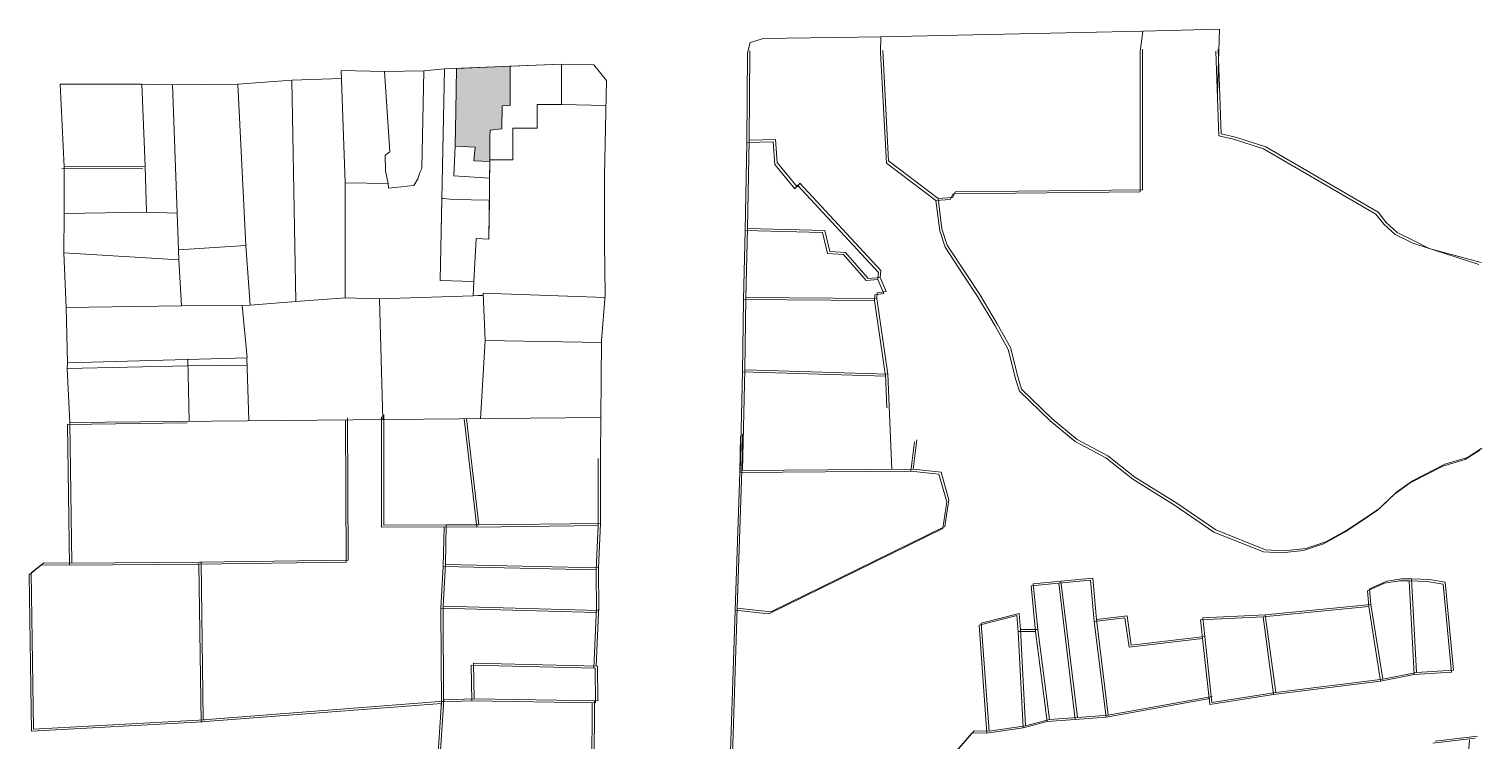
# Model space of a CAD drawing. Header units: millimetres. Extents: x 612967 to 613661, y 1319199 to 1319873.
# Drawn here: x 613442.5 to 613661, y 1319412.8 to 1319519.8 of the extents above; entities that cross this region are included whole.
import ezdxf

# ---------------------------------------------------------------- set-up
doc = ezdxf.new("R2010")
doc.units = ezdxf.units.MM
doc.layers.add('CVL_CUADCON_TIT', color=1, linetype='Continuous')

msp = doc.modelspace()

# ---------------------------------------------------------------- hatches: boundary and pattern name
at = {"layer": 'CVL_CUADCON_TIT'}
h = msp.add_hatch(color=7, dxfattribs=at)
h.dxf.hatch_style = 1
h.paths.add_polyline_path([(613514.82109, 1319514.1802), (613506.76443, 1319513.85858), (613506.65423, 1319507.46677), (613506.54467, 1319502.18199), (613509.55625, 1319502.04302), (613509.36069, 1319499.95099), (613511.76236, 1319499.88929), (613511.76305, 1319499.94828), (613511.76229, 1319503.1948), (613511.76269, 1319503.57099), (613511.82636, 1319504.58902), (613513.55705, 1319504.7629), (613513.59819, 1319508.261), (613513.59819, 1319508.261), (613514.80069, 1319508.2634)])

# ---------------------------------------------------------------- linework, layer by layer
at = {"color": 1, "lineweight": 0}
for p, q in [((613570.563, 1319518.625), (613609.982, 1319519.463)), ((613570.563, 1319518.625), (613609.982, 1319519.463)), ((613609.982, 1319519.463), (613609.59, 1319516.426)), ((613609.982, 1319519.463), (613609.59, 1319516.426)), ((613609.982, 1319519.463), (613621.527, 1319519.776)), ((613609.982, 1319519.463), (613621.527, 1319519.776)), ((613621.527, 1319519.776), (613621.191, 1319510.104)), ((613621.527, 1319519.776), (613621.191, 1319510.104)), ((613550.532, 1319516.196), (613550.93, 1319517.747)), ((613550.532, 1319516.196), (613550.93, 1319517.747)), ((613550.93, 1319517.747), (613552.913, 1319518.359)), ((613550.93, 1319517.747), (613552.913, 1319518.359)), ((613552.913, 1319518.359), (613570.563, 1319518.625)), ((613552.913, 1319518.359), (613570.563, 1319518.625)), ((613570.563, 1319518.625), (613570.54, 1319516.274)), ((613570.563, 1319518.625), (613570.54, 1319516.274)), ((613570.869, 1319516.579), (613571.727, 1319499.947)), ((613609.913, 1319495.617), (613609.919, 1319516.731)), ((613621.294, 1319516.775), (613621.746, 1319504.043)), ((613550.427, 1319502.747), (613550.532, 1319516.196)), ((613570.54, 1319516.274), (613571.398, 1319499.642)), ((613609.584, 1319495.312), (613609.59, 1319516.426)), ((613620.965, 1319516.47), (613621.417, 1319503.738)), ((613482.002, 1319512.116), (613489.46, 1319512.353)), ((613489.417, 1319513.536), (613490.023, 1319496.675)), ((613495.916, 1319513.381), (613489.417, 1319513.536)), ((613501.857, 1319513.481), (613495.916, 1319513.381)), ((613495.916, 1319513.381), (613496.726, 1319501.345)), ((613501.55, 1319498.804), (613501.857, 1319513.481)), ((613501.857, 1319513.481), (613504.92899, 1319513.78531)), ((613459.405, 1319511.515), (613464.026, 1319511.412)), ((613459.405, 1319511.515), (613459.911, 1319499.174)), ((613473.878, 1319511.51), (613464.026, 1319511.412)), ((613464.026, 1319511.412), (613464.936, 1319486.578)), ((613473.878, 1319511.51), (613482.002, 1319512.116)), ((613475.041, 1319487.235), (613473.878, 1319511.51)), ((613482.002, 1319512.116), (613482.605, 1319478.802)), ((613621.417, 1319503.738), (613623.6, 1319503.229)), ((613621.746, 1319504.043), (613623.929, 1319503.534)), ((613623.929, 1319503.534), (613628.448, 1319502.06)), ((613496.726, 1319501.345), (613496.015, 1319500.837)), ((613550.171, 1319489.493), (613550.427, 1319502.747)), ((613550.427, 1319502.747), (613554.388, 1319502.848)), ((613550.5, 1319489.798), (613550.756, 1319503.052)), ((613550.756, 1319503.052), (613554.717, 1319503.153)), ((613554.388, 1319502.848), (613554.641, 1319499.394)), ((613554.717, 1319503.153), (613554.97, 1319499.699)), ((613623.6, 1319503.229), (613628.119, 1319501.755)), ((613628.119, 1319501.755), (613645.027, 1319491.948)), ((613628.448, 1319502.06), (613645.356, 1319492.253)), ((613459.911, 1319499.174), (613447.724, 1319499.077)), ((613459.911, 1319499.174), (613460.113, 1319492.268)), ((613496.015, 1319500.837), (613496.066, 1319498.451)), ((613554.641, 1319499.394), (613557.636, 1319495.737)), ((613554.97, 1319499.699), (613557.965, 1319496.042)), ((613571.398, 1319499.642), (613578.862, 1319494.003)), ((613571.727, 1319499.947), (613579.191, 1319494.308)), ((613459.582, 1319498.869), (613447.395, 1319498.772)), ((613447.724, 1319499.077), (613447.723, 1319492.069)), ((613496.066, 1319498.451), (613496.472, 1319496.571)), ((613500.331, 1319496.265), (613500.94, 1319497.281)), ((613500.94, 1319497.281), (613501.245, 1319498.195)), ((613501.245, 1319498.195), (613501.55, 1319498.804)), ((613529.02, 1319487.673), (613529.022, 1319497.829)), ((613490.019, 1319479.358), (613490.023, 1319496.675)), ((613490.023, 1319496.675), (613496.472, 1319496.571)), ((613496.472, 1319496.571), (613496.522, 1319495.86)), ((613496.522, 1319495.86), (613500.331, 1319496.265)), ((613557.636, 1319495.737), (613558.043, 1319496.295)), ((613557.965, 1319496.042), (613558.372, 1319496.6)), ((613558.043, 1319496.295), (613570.227, 1319483.189)), ((613558.372, 1319496.6), (613570.556, 1319483.494)), ((613580.995, 1319494.154), (613581.452, 1319495.017)), ((613581.324, 1319494.459), (613581.781, 1319495.322)), ((613581.452, 1319495.017), (613609.584, 1319495.312)), ((613581.781, 1319495.322), (613609.913, 1319495.617)), ((613578.862, 1319494.003), (613580.995, 1319494.154)), ((613579.191, 1319494.308), (613581.324, 1319494.459)), ((613447.723, 1319492.069), (613447.671, 1319486.127)), ((613447.723, 1319492.069), (613460.113, 1319492.268)), ((613460.113, 1319492.268), (613464.733, 1319492.116)), ((613645.027, 1319491.948), (613646.246, 1319490.373)), ((613645.356, 1319492.253), (613646.575, 1319490.678)), ((613646.246, 1319490.373), (613647.921, 1319488.9)), ((613646.575, 1319490.678), (613648.25, 1319489.205)), ((613549.915, 1319479.133), (613550.171, 1319489.493)), ((613550.171, 1319489.493), (613561.799, 1319489.184)), ((613550.244, 1319479.438), (613550.5, 1319489.798)), ((613550.5, 1319489.798), (613562.128, 1319489.489)), ((613561.799, 1319489.184), (613562.56, 1319486.035)), ((613562.128, 1319489.489), (613562.889, 1319486.34)), ((613447.671, 1319486.127), (613448.024, 1319477.9)), ((613447.671, 1319486.127), (613464.986, 1319485.105)), ((613464.936, 1319486.578), (613475.041, 1319487.235)), ((613464.986, 1319485.105), (613464.936, 1319486.578)), ((613475.041, 1319487.235), (613475.699, 1319478.246)), ((613529.02, 1319487.673), (613529.12, 1319479.75)), ((613562.56, 1319486.035), (613564.947, 1319485.882)), ((613562.889, 1319486.34), (613565.276, 1319486.187)), ((613565.276, 1319486.187), (613568.677, 1319482.275)), ((613464.986, 1319485.105), (613465.391, 1319478.148)), ((613564.947, 1319485.882), (613568.348, 1319481.97)), ((613509.37191, 1319481.8294), (613509.26942, 1319479.68695)), ((613568.348, 1319481.97), (613570.126, 1319482.122)), ((613568.677, 1319482.275), (613570.455, 1319482.427)), ((613570.227, 1319483.189), (613570.126, 1319482.122)), ((613570.126, 1319482.122), (613571.039, 1319480.04)), ((613570.556, 1319483.494), (613570.455, 1319482.427)), ((613570.455, 1319482.427), (613571.368, 1319480.345)), ((613495.148, 1319479.204), (613510.77838, 1319479.72361)), ((613509.26942, 1319479.68695), (613510.7772, 1319479.75121)), ((613529.09405, 1319479.43464), (613510.764, 1319480.061)), ((613510.764, 1319480.061), (613511.067, 1319472.951)), ((613528.56, 1319472.945), (613529.12, 1319479.75)), ((613550.089, 1319468.57), (613550.244, 1319479.438)), ((613550.244, 1319479.438), (613569.946, 1319479.279)), ((613569.668, 1319479.837), (613569.617, 1319478.974)), ((613571.039, 1319480.04), (613569.668, 1319479.837)), ((613569.997, 1319480.142), (613569.946, 1319479.279)), ((613571.368, 1319480.345), (613569.997, 1319480.142)), ((613448.024, 1319477.9), (613465.391, 1319478.148)), ((613448.226, 1319469.622), (613448.024, 1319477.9)), ((613465.391, 1319478.148), (613474.531, 1319478.195)), ((613475.699, 1319478.246), (613474.531, 1319478.195)), ((613474.531, 1319478.195), (613475.241, 1319470.374)), ((613475.699, 1319478.246), (613482.605, 1319478.802)), ((613482.605, 1319478.802), (613490.019, 1319479.358)), ((613495.148, 1319479.204), (613490.019, 1319479.358)), ((613495.67272, 1319461.06657), (613495.148, 1319479.204)), ((613549.76, 1319468.265), (613549.915, 1319479.133)), ((613549.915, 1319479.133), (613569.617, 1319478.974)), ((613569.617, 1319478.974), (613571.291, 1319467.598)), ((613569.946, 1319479.279), (613571.62, 1319467.903)), ((613510.35104, 1319461.20171), (613511.067, 1319472.951)), ((613511.067, 1319472.951), (613528.56204, 1319472.634)), ((613528.404, 1319455.527), (613528.56, 1319472.945)), ((613448.175, 1319468.759), (613448.226, 1319469.622)), ((613466.354, 1319469.159), (613448.175, 1319468.759)), ((613448.175, 1319468.759), (613448.58, 1319460.633)), ((613475.241, 1319470.374), (613448.226, 1319469.622)), ((613466.556, 1319460.881), (613466.3304, 1319470.12596)), ((613466.354, 1319469.159), (613475.241, 1319469.257)), ((613475.20702, 1319470.37305), (613475.493, 1319460.979)), ((613550.089, 1319468.57), (613549.75125, 1319453.43754)), ((613571.62, 1319467.903), (613550.089, 1319468.57)), ((613549.76, 1319468.265), (613549.42225, 1319453.13254)), ((613571.291, 1319467.598), (613549.76, 1319468.265)), ((613571.493, 1319462.824), (613571.27765, 1319467.91361)), ((613572.2249, 1319453.60688), (613571.62, 1319467.903)), ((613448.251, 1319460.328), (613466.227, 1319460.576)), ((613448.551, 1319439.202), (613448.251, 1319460.328)), ((613448.58, 1319460.633), (613528.45632, 1319461.3684)), ((613448.88, 1319439.507), (613448.58, 1319460.633)), ((613490.14, 1319439.644), (613490.042, 1319461.024)), ((613490.469, 1319439.949), (613490.371, 1319461.329)), ((613495.476, 1319461.48), (613495.473, 1319444.873)), ((613495.805, 1319461.785), (613495.802, 1319445.178)), ((613509.793, 1319444.919), (613507.91069, 1319461.17924)), ((613510.122, 1319445.224), (613508.27461, 1319461.18259)), ((613549.454, 1319458.566), (613549.351, 1319453.132)), ((613549.783, 1319458.871), (613549.68, 1319453.437)), ((613575.097, 1319453.326), (613575.656, 1319457.744)), ((613575.426, 1319453.631), (613575.985, 1319458.049)), ((613528.404, 1319455.527), (613528.402, 1319445.471)), ((613528.075, 1319455.222), (613528.073, 1319445.166)), ((613549.68, 1319453.437), (613548.965, 1319432.717)), ((613549.351, 1319453.132), (613575.097, 1319453.326)), ((613549.68, 1319453.437), (613575.426, 1319453.631)), ((613579.311, 1319452.867), (613575.097, 1319453.326)), ((613579.64, 1319453.172), (613575.426, 1319453.631)), ((613549.351, 1319453.132), (613548.636, 1319432.412)), ((613580.478, 1319448.703), (613579.311, 1319452.867)), ((613580.807, 1319449.008), (613579.64, 1319453.172)), ((613580.197, 1319444.996), (613580.807, 1319449.008)), ((613579.868, 1319444.691), (613580.478, 1319448.703)), ((613495.473, 1319444.873), (613504.867, 1319444.921)), ((613495.802, 1319445.178), (613505.196, 1319445.226)), ((613504.867, 1319444.921), (613504.764, 1319438.979)), ((613509.793, 1319444.919), (613504.867, 1319444.921)), ((613505.196, 1319445.226), (613505.093, 1319439.284)), ((613510.122, 1319445.224), (613505.196, 1319445.226)), ((613528.073, 1319445.166), (613509.793, 1319444.919)), ((613528.402, 1319445.471), (613510.122, 1319445.224)), ((613527.767, 1319438.463), (613528.073, 1319445.166)), ((613528.096, 1319438.768), (613528.402, 1319445.471)), ((613553.714, 1319431.852), (613579.868, 1319444.691)), ((613554.043, 1319432.157), (613580.197, 1319444.996)), ((613448.551, 1319439.202), (613468, 1319439.348)), ((613448.88, 1319439.507), (613468.329, 1319439.653)), ((613467.745, 1319439.346), (613490.14, 1319439.644)), ((613468, 1319439.348), (613468.329, 1319415.619)), ((613468.074, 1319439.651), (613490.469, 1319439.949)), ((613468.329, 1319439.653), (613468.658, 1319415.924)), ((613504.408, 1319432.733), (613504.764, 1319438.979)), ((613504.737, 1319433.038), (613505.093, 1319439.284)), ((613504.764, 1319438.979), (613527.767, 1319438.463)), ((613505.093, 1319439.284), (613528.096, 1319438.768)), ((613527.767, 1319438.463), (613527.817, 1319432.064)), ((613528.096, 1319438.768), (613528.146, 1319432.369)), ((613593.171, 1319436.053), (613597.335, 1319436.458)), ((613593.83, 1319429.197), (613593.171, 1319436.053)), ((613593.5, 1319436.358), (613597.664, 1319436.763)), ((613594.159, 1319429.502), (613593.5, 1319436.358)), ((613597.335, 1319436.458), (613602.108, 1319436.913)), ((613597.335, 1319436.458), (613599.819, 1319415.991)), ((613597.664, 1319436.763), (613602.437, 1319437.218)), ((613597.664, 1319436.763), (613600.148, 1319416.296)), ((613602.108, 1319436.913), (613602.665, 1319430.717)), ((613602.437, 1319437.218), (613602.994, 1319431.022)), ((613643.747, 1319435.324), (613646.337, 1319436.491)), ((613644.076, 1319435.629), (613646.666, 1319436.796)), ((613646.337, 1319436.491), (613648.571, 1319436.846)), ((613646.666, 1319436.796), (613648.9, 1319437.151)), ((613648.571, 1319436.846), (613650.044, 1319436.845)), ((613648.9, 1319437.151), (613650.373, 1319437.15)), ((613650.044, 1319436.845), (613650.803, 1319422.727)), ((613650.044, 1319436.845), (613652.735, 1319436.743)), ((613650.373, 1319437.15), (613653.064, 1319437.048)), ((613650.373, 1319437.15), (613651.132, 1319423.032)), ((613652.735, 1319436.743), (613655.122, 1319436.336)), ((613653.064, 1319437.048), (613655.451, 1319436.641)), ((613655.122, 1319436.336), (613656.389, 1319423.081)), ((613655.451, 1319436.641), (613656.718, 1319423.386)), ((613643.95, 1319432.988), (613643.747, 1319435.324)), ((613644.279, 1319433.293), (613644.076, 1319435.629)), ((613527.817, 1319432.064), (613504.408, 1319432.733)), ((613504.408, 1319432.733), (613504.467, 1319418.038)), ((613504.737, 1319433.038), (613504.796, 1319418.343)), ((613528.146, 1319432.369), (613504.737, 1319433.038)), ((613527.811, 1319432.875), (613527.412, 1319423.69)), ((613528.14, 1319433.18), (613527.741, 1319423.995)), ((613548.636, 1319432.412), (613553.714, 1319431.852)), ((613548.965, 1319432.717), (613554.043, 1319432.157)), ((613585.35, 1319430.165), (613591.037, 1319431.635)), ((613585.679, 1319430.47), (613591.366, 1319431.94)), ((613591.037, 1319431.635), (613591.24, 1319429.198)), ((613591.366, 1319431.94), (613591.569, 1319429.503)), ((613602.994, 1319431.022), (613607.615, 1319431.579)), ((613607.615, 1319431.579), (613608.224, 1319427.161)), ((613618.661, 1319430.965), (613628.055, 1319431.419)), ((613618.99, 1319431.27), (613628.384, 1319431.724)), ((613628.055, 1319431.419), (613643.95, 1319432.988)), ((613628.055, 1319431.419), (613629.627, 1319419.738)), ((613628.384, 1319431.724), (613644.279, 1319433.293)), ((613628.384, 1319431.724), (613629.956, 1319420.043)), ((613645.725, 1319421.764), (613643.95, 1319432.988)), ((613646.054, 1319422.069), (613644.279, 1319433.293)), ((613586.514, 1319413.913), (613585.35, 1319430.165)), ((613586.843, 1319414.218), (613585.679, 1319430.47)), ((613591.24, 1319429.198), (613593.83, 1319429.197)), ((613591.24, 1319429.198), (613591.999, 1319414.724)), ((613591.569, 1319429.503), (613592.328, 1319415.029)), ((613591.569, 1319429.503), (613594.159, 1319429.502)), ((613595.604, 1319415.688), (613593.83, 1319429.197)), ((613595.933, 1319415.993), (613594.159, 1319429.502)), ((613602.665, 1319430.717), (613607.286, 1319431.274)), ((613602.665, 1319430.717), (613604.44, 1319416.345)), ((613602.994, 1319431.022), (613604.769, 1319416.65)), ((613607.286, 1319431.274), (613607.895, 1319426.856)), ((613618.965, 1319428.172), (613618.661, 1319430.965)), ((613619.294, 1319428.477), (613618.99, 1319431.27)), ((613607.895, 1319426.856), (613618.965, 1319428.172)), ((613608.224, 1319427.161), (613619.294, 1319428.477)), ((613620.03, 1319418.218), (613618.965, 1319428.172)), ((613620.359, 1319418.523), (613619.294, 1319428.477)), ((613509.077, 1319418.765), (613508.976, 1319424.149)), ((613508.976, 1319424.149), (613527.612, 1319423.685)), ((613509.305, 1319424.454), (613527.941, 1319423.99)), ((613509.406, 1319419.07), (613509.305, 1319424.454)), ((613527.612, 1319423.685), (613527.662, 1319418.505)), ((613527.941, 1319423.99), (613527.991, 1319418.81)), ((613650.803, 1319422.727), (613645.725, 1319421.764)), ((613651.132, 1319423.032), (613646.054, 1319422.069)), ((613656.389, 1319423.081), (613650.803, 1319422.727)), ((613656.718, 1319423.386), (613651.132, 1319423.032)), ((613629.627, 1319419.738), (613645.725, 1319421.764)), ((613629.956, 1319420.043), (613646.054, 1319422.069)), ((613468.329, 1319415.619), (613504.492, 1319418.409)), ((613468.658, 1319415.924), (613504.821, 1319418.714)), ((613503.844, 1319408.712), (613504.506, 1319418.615)), ((613504.173, 1319409.017), (613504.835, 1319418.92)), ((613504.506, 1319418.615), (613509.077, 1319418.765)), ((613504.835, 1319418.92), (613509.406, 1319419.07)), ((613527.662, 1319418.505), (613509.075, 1319418.765)), ((613527.991, 1319418.81), (613509.404, 1319419.07)), ((613527.149, 1319418.512), (613527.103, 1319408.651)), ((613527.478, 1319418.817), (613527.432, 1319408.956)), ((613604.44, 1319416.345), (613620.055, 1319419.132)), ((613604.769, 1319416.65), (613620.384, 1319419.437)), ((613629.627, 1319419.738), (613620.03, 1319418.218)), ((613629.956, 1319420.043), (613620.359, 1319418.523)), ((613600.148, 1319416.296), (613595.933, 1319415.993)), ((613604.44, 1319416.345), (613599.819, 1319415.991)), ((613604.769, 1319416.65), (613600.148, 1319416.296)), ((613591.999, 1319414.724), (613586.514, 1319413.913)), ((613592.328, 1319415.029), (613586.843, 1319414.218)), ((613591.999, 1319414.724), (613595.604, 1319415.688)), ((613592.328, 1319415.029), (613595.933, 1319415.993)), ((613599.819, 1319415.991), (613595.604, 1319415.688)), ((613653.594, 1319412.417), (613659.971, 1319413.181)), ((613653.923, 1319412.722), (613660.3, 1319413.486)), ((613658.73, 1319408.654), (613659.109, 1319412.922))]:
    msp.add_line(p, q, dxfattribs=at)
at = {"color": 1, "lineweight": 0, "ltscale": 0.5}
for p, q in [((613522.51494, 1319514.48738), (613522.51494, 1319508.44738)), ((613522.51494, 1319508.44738), (613518.86494, 1319508.44738)), ((613518.86494, 1319508.44738), (613518.86494, 1319504.87738)), ((613518.86494, 1319504.87738), (613515.21494, 1319504.87738)), ((613515.21494, 1319504.87738), (613515.21494, 1319500.10738)), ((613515.21494, 1319500.10738), (613511.76494, 1319500.10738))]:
    msp.add_line(p, q, dxfattribs=at)
at = {"color": 1, "lineweight": 0, "ltscale": 0.5, "flags": 128}
msp.add_lwpolyline([(613504.92899, 1319513.78531), (613522.51494, 1319514.48738), (613522.51494, 1319508.44738), (613518.86494, 1319508.44738), (613518.86494, 1319504.87738), (613515.21494, 1319504.87738), (613515.21494, 1319500.10738), (613511.76494, 1319500.10738), (613511.62676, 1319488.20641), (613509.68054, 1319488.28085), (613509.37191, 1319481.8294), (613504.27467, 1319481.99727), (613504.92899, 1319513.78531)], dxfattribs=at)
at = {"color": 1, "lineweight": 0}
for points in [[(613504.92899, 1319513.7853), (613522.51489, 1319514.4874), (613522.51489, 1319508.4474), (613518.86489, 1319508.4474), (613518.86489, 1319504.8774), (613515.21489, 1319504.8774), (613515.21489, 1319500.1074), (613511.76489, 1319500.1074), (613511.62679, 1319488.2064), (613509.68049, 1319488.2809), (613509.37189, 1319481.8294), (613504.27469, 1319481.9973), (613504.92899, 1319513.7853)], [(613522.51494, 1319508.44738), (613529.24811, 1319508.30201)], [(613578.862, 1319494.003), (613579.42, 1319489.432), (613580.232, 1319486.994), (613583.074, 1319482.676), (613585.105, 1319479.578), (613587.745, 1319475.159), (613589.724, 1319471.603), (613590.892, 1319467.032), (613591.399, 1319465.356), (613596.019, 1319460.885), (613599.776, 1319457.786), (613604.397, 1319455.296), (613608.458, 1319452.095), (613614.754, 1319448.183), (613620.644, 1319444.169), (613628.108, 1319441.17), (613630.85, 1319441.016), (613634.151, 1319441.371), (613637.147, 1319442.385), (613640.499, 1319444.263), (613642.632, 1319445.634), (613645.273, 1319447.461), (613647.812, 1319449.847), (613650.199, 1319451.573), (613655.074, 1319454.059), (613658.477, 1319455.074), (613660.647, 1319456.455), (613660.647, 1319456.455), (613660.647, 1319456.455)], [(613660.527, 1319484.387), (613650.561, 1319487.578), (613647.921, 1319488.9)], [(613448.551, 1319439.202), (613444.337, 1319439.254), (613442.458, 1319437.732), (613442.809, 1319414.218), (613468.554, 1319415.631)], [(613548.636, 1319432.412), (613547.411, 1319394.528), (613552.183, 1319390.362), (613564.929, 1319390.205), (613565.995, 1319390.916), (613566.808, 1319393.861), (613584.28, 1319413.965), (613586.514, 1319413.913)]]:
    msp.add_lwpolyline(points, dxfattribs=at)
at = {"color": 1, "lineweight": 0, "flags": 128}
for points in [[(613522.51494, 1319514.48738), (613527.3853, 1319514.3807), (613529.329, 1319512.049), (613529.022, 1319497.829)], [(613550.756, 1319503.052), (613550.861, 1319516.501)], [(613459.405, 1319511.515), (613447.117, 1319511.469), (613447.724, 1319499.077)], [(613579.191, 1319494.308), (613579.749, 1319489.737), (613580.561, 1319487.299), (613583.403, 1319482.981), (613585.434, 1319479.883), (613588.074, 1319475.464), (613590.053, 1319471.908), (613591.221, 1319467.337), (613591.728, 1319465.661), (613596.348, 1319461.19), (613600.105, 1319458.091), (613604.726, 1319455.601), (613608.787, 1319452.4), (613615.083, 1319448.488), (613620.973, 1319444.474), (613628.437, 1319441.475), (613631.179, 1319441.321), (613634.48, 1319441.676), (613637.476, 1319442.69), (613640.828, 1319444.568), (613642.961, 1319445.939), (613645.602, 1319447.766), (613648.141, 1319450.152), (613650.528, 1319451.878), (613655.403, 1319454.364), (613658.806, 1319455.379), (613660.976, 1319456.76), (613660.976, 1319456.76), (613660.976, 1319456.76)], [(613660.856, 1319484.692), (613653.023, 1319486.765), (613650.89, 1319487.883), (613648.25, 1319489.205)], [(613448.88, 1319439.507), (613444.666, 1319439.559), (613442.787, 1319438.037), (613443.138, 1319414.523), (613468.883, 1319415.936)], [(613548.965, 1319432.717), (613547.74, 1319394.833), (613552.512, 1319390.667), (613565.258, 1319390.51), (613566.324, 1319391.221), (613567.137, 1319394.166), (613584.609, 1319414.27), (613586.843, 1319414.218)]]:
    msp.add_lwpolyline(points, dxfattribs=at)
at = {"layer": 'CVL_CUADCON_TIT', "color": 1, "lineweight": 0, "ltscale": 0.5, "flags": 128}
for points in [[(613504.92965, 1319513.78534), (613522.51559, 1319514.4874), (613522.51559, 1319508.4474), (613518.86559, 1319508.4474), (613518.86559, 1319504.8774), (613515.21559, 1319504.8774), (613515.21559, 1319500.1074), (613511.76559, 1319500.1074), (613511.62741, 1319488.20644), (613509.6812, 1319488.28088), (613509.37257, 1319481.82942), (613504.27533, 1319481.9973), (613504.92965, 1319513.78534)], [(613511.76306, 1319499.88927), (613511.76229, 1319503.1948), (613511.76269, 1319503.57099), (613511.82636, 1319504.58902), (613513.55705, 1319504.7629), (613513.59819, 1319508.261), (613514.8007, 1319508.2634), (613514.82109, 1319514.1802), (613506.76443, 1319513.85858), (613506.65423, 1319507.46677), (613506.54467, 1319502.18199), (613509.55625, 1319502.04302), (613509.36069, 1319499.95099), (613511.76306, 1319499.88927)], [(613506.35522, 1319497.72308), (613511.73316, 1319497.37275), (613511.76306, 1319499.88927), (613509.36069, 1319499.95099), (613509.55625, 1319502.04302), (613506.54467, 1319502.18199), (613506.35522, 1319497.72308)], [(613504.52777, 1319494.29256), (613504.76705, 1319494.28398), (613506.24461, 1319494.16169), (613511.69468, 1319494.05647), (613511.62679, 1319488.2064), (613509.68049, 1319488.2809), (613509.37189, 1319481.8294), (613504.27533, 1319481.9973), (613504.52841, 1319494.29251)]]:
    msp.add_lwpolyline(points, dxfattribs=at)
msp.add_lwpolyline([(613514.82109, 1319514.1802), (613514.80069, 1319508.2634), (613513.59819, 1319508.261), (613513.55799, 1319504.7612), (613511.82749, 1319504.5855), (613511.76489, 1319503.5674), (613511.76489, 1319500.1074), (613515.21489, 1319500.1074), (613515.21489, 1319504.8774), (613518.86489, 1319504.8774), (613518.86489, 1319508.4474), (613522.51489, 1319508.4474), (613522.51559, 1319514.4874)], close=True, dxfattribs=at)

doc.saveas('drawing.dxf')
